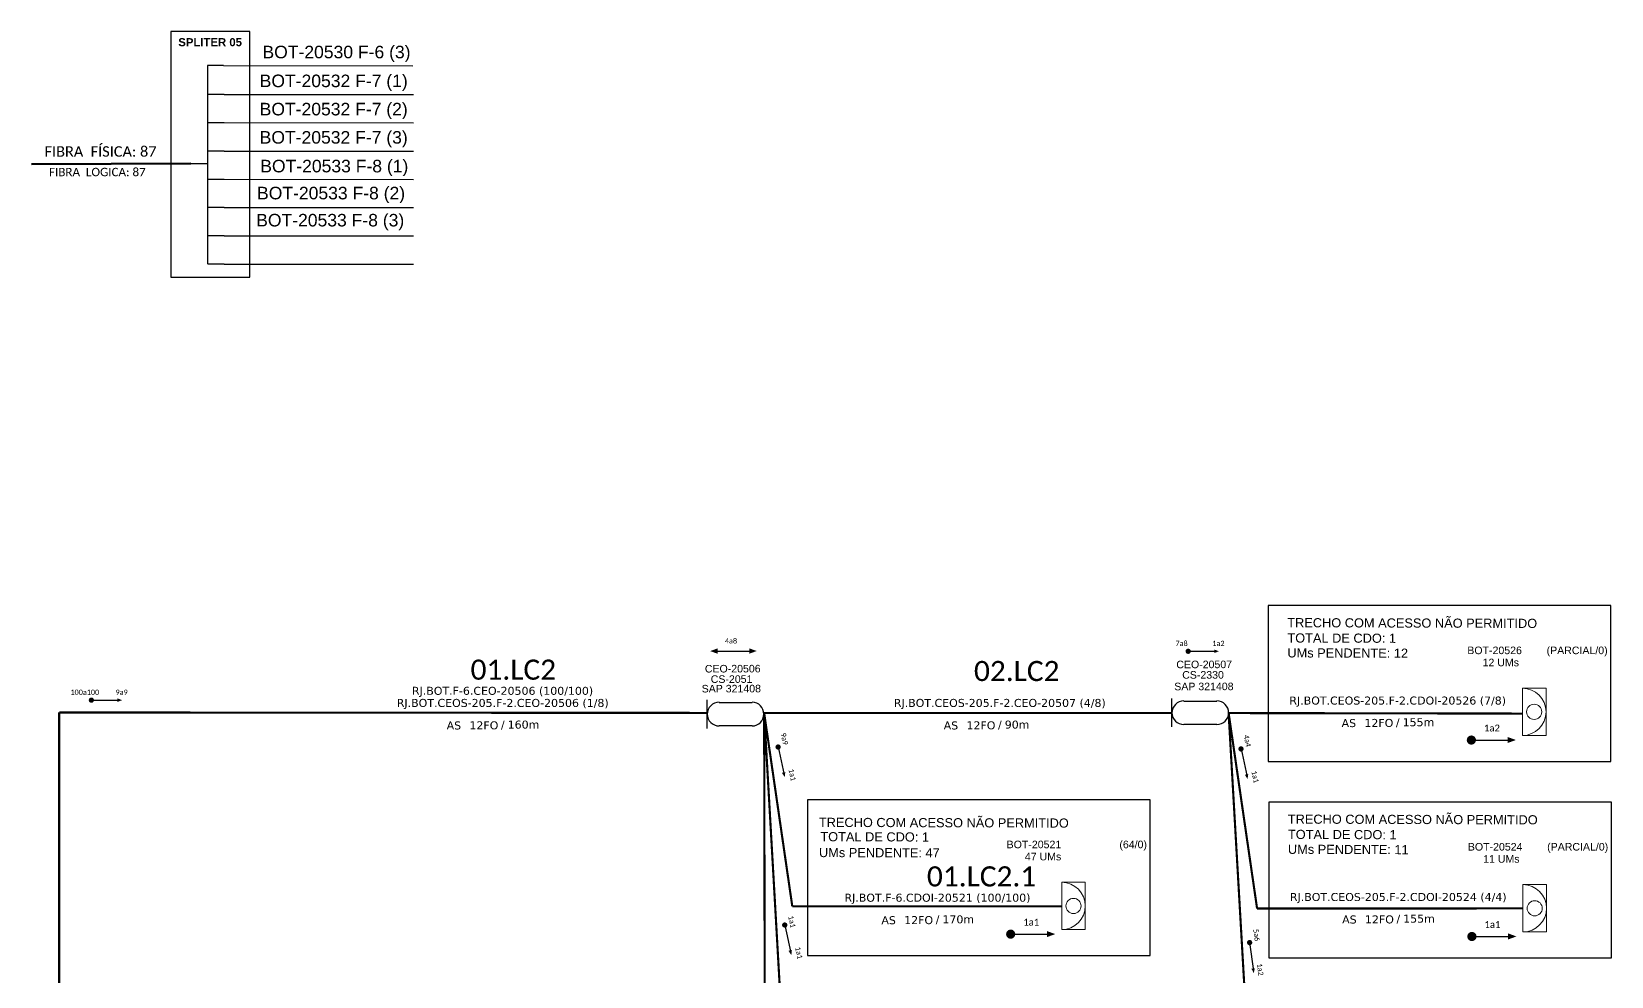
# Model space of a CAD drawing. Header units: millimetres. Extents: x 4089310 to 4461670, y -135350 to 284039.
# Drawn here: x 4304479 to 4461523, y 148768 to 242699 of the extents above; entities that cross this region are included whole.
import ezdxf
from ezdxf.enums import TextEntityAlignment as Align

# ---------------------------------------------------------------- set-up
doc = ezdxf.new("R2010")
doc.units = ezdxf.units.MM
for name, color, linetype, lineweight in [("20.0-LEGENDA DOS CDO'S", 1, 'Continuous', 0), ('20.1-CDO_INTERIOR', 1, 'Continuous', 0), ('20.2-CDO_POSTE', 1, 'Continuous', 5), ('40.1-ETIQUETAS', 1, 'Continuous', 20)]:
    doc.layers.add(name, color=color, linetype=linetype, lineweight=lineweight)
for name, color, linetype in [('20.4-CEOS', 1, 'Continuous'), ('CAP a instalar', 1, 'Continuous'), ('SETA', 7, 'Continuous')]:
    doc.layers.add(name, color=color, linetype=linetype)
doc.styles.add('ARIAL', font='arial.ttf')
doc.styles.add('siredit', font='verdana.ttf')
doc.styles.get("Standard").update_dxf_attribs({"font": 'arial.ttf'})
doc.linetypes.add('FENCELINE1', pattern='A,0.25,-0.1,[133,ltypeshp.shx,S=0.1,R=0,X=-0.1,Y=0],-0.1,1', length=1.45)

# ---------------------------------------------------------------- blocks, each defined once
blk = doc.blocks.new('CDOE-TEXTO PADRÃO')
at = {"layer": "20.0-LEGENDA DOS CDO'S", "color": 0, "style": 'ARIAL'}
for tag, p in [('CDO_N', (0.49, 7.39)), ('CORDOALHA', (0.5, 4.33)), ('SAP', (0.51, 1.67)), ('SPLITER_1', (0.59, -0.91)), ('SPLITER_2', (0.6, -3.55)), ('(XX-XX_F)S', (0.54, -8.29)), ('(XX-XX_L)S', (0.55, -10.83)), ('UMS', (0.55, -13.15))]:
    blk.add_attdef(tag, p, '', height=1.7, rotation=0.118, dxfattribs=at)
blk.add_attdef('FIBRAS_UTILIZADAS', text='', height=1.7, rotation=0.118, dxfattribs=at).set_placement((19.77, 7.43), align=Align.CENTER)
blk = doc.blocks.new('CEO')
at = {"layer": '20.4-CEOS'}
for p, q in [((-6.19, -0.53), (-6.19, 5.68)), ((-3.61, 5.15), (3.61, 5.15)), ((3.61, 0), (-3.61, 0))]:
    blk.add_line(p, q, dxfattribs=at)
for centre, start, end in [((-3.61, 2.58), 90, 270), ((3.61, 2.58), 270, 90)]:
    blk.add_arc(centre, 2.58, start, end, dxfattribs=at)
blk = doc.blocks.new('ETIQUETA_RS5F')
at = {"layer": '40.1-ETIQUETAS', "color": 0, "style": 'siredit'}
blk.add_text('/', height=1.5, dxfattribs=at).set_placement((1.55, -1.95), align=Align.MIDDLE_RIGHT)
for tag, p in [('ETIQUETA_R_PRIMARIA', (1.18, 4.1)), ('ETIQUETA_R_SECUNDARIA', (1.18, 2.1)), ('F_ATIVAS/F_MORTAS', (1.11, -4.24))]:
    blk.add_attdef(tag, text='', height=1.5, dxfattribs=at).set_placement(p, align=Align.MIDDLE_CENTER)
for tag, p in [('TIPO_CABO', (-6.62, -2.12)), ('CAP_CABO', (0.37, -2.09))]:
    blk.add_attdef(tag, text='', height=1.5, dxfattribs=at).set_placement(p, align=Align.MIDDLE_RIGHT)
blk.add_attdef('METROS', text='', height=1.5, dxfattribs=at).set_placement((2.11, -1.95), align=Align.MIDDLE_LEFT)
for tag, p in [('FUSÃO_1', (0.82, -8.39)), ('FUSÃO_2', (0.82, -10.6)), ('FUSÃO_3', (0.82, -12.93)), ('FUSÃO_4', (0.82, -15.14)), ('FUSÃO_5', (0.82, -17.16))]:
    blk.add_attdef(tag, text='', height=1.5, dxfattribs=at).set_placement(p, align=Align.CENTER)
blk = doc.blocks.new('CDOI_INT')
at = {"layer": '20.1-CDO_INTERIOR', "color": 0, "lineweight": 18}
blk.add_lwpolyline([(4.25, -4.25), (4.25, 4.25), (0, 4.25), (0, -4.25)], close=True, dxfattribs=at)
blk.add_circle((2.12, 0), 1.36, dxfattribs=at)
blk.add_arc((0, 0), 4.25, 270, 90, dxfattribs=at)
at = {"layer": "20.0-LEGENDA DOS CDO'S", "color": 0, "style": 'ARIAL'}
for tag, p in [('CDO_N', (-0.08, 10.38)), ('SPLITER_1', (21.18, 10.38)), ('SURVEY', (-0.08, 8.2)), ('SPLITER_2', (21.19, 8.68)), ('SAP', (-0.08, 6.23)), ('1:XX', (5.94, -2.22)), ('UMS', (5.94, -4.24))]:
    blk.add_attdef(tag, p, '', height=1.36, dxfattribs=at)
blk.add_attdef('FIBRAS_UTILIZADAS', text='', height=1.36, dxfattribs=at).set_placement((15.34, 10.38), align=Align.CENTER)

msp = doc.modelspace()

# ---------------------------------------------------------------- linework, layer by layer
at = {"color": 7, "linetype": 'Continuous'}
for p, q in [((4321955, 239314), (4321955, 219566)), ((4323555, 239314), (4321955, 239314)), ((4323635, 236456), (4322036, 236456)), ((4323635, 233641), (4322036, 233641)), ((4320296, 229570), (4321948, 229570)), ((4323635, 230812), (4322036, 230812)), ((4323635, 228010), (4322036, 228010)), ((4323635, 225206), (4322036, 225206)), ((4323635, 222392), (4322036, 222392)), ((4323635, 219583), (4322036, 219583))]:
    msp.add_line(p, q, dxfattribs=at)
at = {"color": 10, "linetype": 'Continuous'}
for p, q in [((4323555, 239314), (4342367, 239308)), ((4323635, 236456), (4342448, 236451)), ((4323635, 233647), (4342448, 233641)), ((4323635, 230818), (4342448, 230812)), ((4323635, 228016), (4342448, 228010)), ((4323635, 225212), (4342448, 225206)), ((4323635, 222398), (4342448, 222392)), ((4323635, 219583), (4342447, 219578))]:
    msp.add_line(p, q, dxfattribs=at)
at = {"color": 1, "linetype": 'Continuous', "lineweight": 60}
msp.add_line((4320296, 229570), (4304479, 229520), dxfattribs=at)
at = {"color": 7}
msp.add_lwpolyline([(4318332, 218301), (4326189, 218301), (4326189, 242699), (4318332, 242699)], close=True, dxfattribs=at)
at = {"color": 3}
for points in [[(4427419, 170143), (4461468, 170143), (4461468, 185630), (4427419, 185630)], [(4427419, 170143), (4461468, 170143), (4461468, 185630), (4427419, 185630)], [(4381624, 150846), (4415674, 150846), (4415674, 166333), (4381624, 166333)], [(4427474, 150614), (4461523, 150614), (4461523, 166101), (4427474, 166101)], [(4427474, 150614), (4461523, 150614), (4461523, 166101), (4427474, 166101)]]:
    msp.add_lwpolyline(points, close=True, dxfattribs=at)
at = {"color": 7}
msp.add_lwpolyline([(4372664, 181114), (4375829, 181114)], dxfattribs=at)
at = {"color": 7, "const_width": 260}
for points in [[(4419321, 181088, 1), (4419581, 181090, 1)], [(4310294, 176230, 1), (4310554, 176232, 1)], [(4378658, 171701, 1), (4378715, 171448, 1)], [(4424674, 171509, 1), (4424731, 171255, 1)], [(4379316, 154004, 1), (4379372, 153750, 1)], [(4425543, 152256, 1), (4425579, 151998, 1)]]:
    msp.add_lwpolyline(points, format="xyb", close=True, dxfattribs=at)
at = {"const_width": 455}
for points in [[(4447376, 172265, 1), (4447830, 172265, 1)], [(4447376, 172265, 1), (4447830, 172265, 1)], [(4401581, 152968, 1), (4402036, 152968, 1)], [(4447431, 152736, 1), (4447885, 152736, 1)], [(4447431, 152736, 1), (4447885, 152736, 1)]]:
    msp.add_lwpolyline(points, format="xyb", close=True, dxfattribs=at)
at = {"layer": 'CAP a instalar', "ltscale": 5.3, "const_width": 212}
for points in [[(4307225, 175007), (4371652, 174964)], [(4307225, 139691), (4307225, 175007)], [(4377269, 174960), (4417842, 174960)], [(4377300, 174960), (4380099, 155727)], [(4380099, 155727), (4406879, 155729)]]:
    msp.add_lwpolyline(points, dxfattribs=at)
at = {"layer": 'CAP a instalar', "linetype": 'FENCELINE1', "ltscale": 5.3, "const_width": 212}
for points in [[(4377269, 174960), (4377300, 174960)], [(4377280, 174960), (4377300, 174960)], [(4380099, 155727), (4406879, 155729)]]:
    msp.add_lwpolyline(points, dxfattribs=at)
at = {"layer": 'CAP a instalar', "color": 8, "ltscale": 5.3, "const_width": 212}
for points in [[(4377300, 174960), (4379454, 137172)], [(4377300, 174960), (4377410, 120133)], [(4423471, 174949), (4425657, 136960)], [(4423471, 174949), (4452673, 174897)], [(4423473, 174949), (4426302, 155515)], [(4426302, 155515), (4452728, 155528)]]:
    msp.add_lwpolyline(points, dxfattribs=at)
at = {"layer": 'SETA', "color": 7}
for points in [[(4419451, 181089), (4422288, 181089)], [(4310424, 176231), (4313261, 176231)], [(4378687, 171575), (4379290, 168803)], [(4424703, 171382), (4425306, 168610)], [(4379344, 153877), (4379947, 151105)], [(4425561, 152127), (4425938, 149315)]]:
    msp.add_lwpolyline(points, dxfattribs=at)
at = {"layer": 'SETA'}
for points in [[(4447603, 172265), (4451512, 172265)], [(4447603, 172265), (4451512, 172265)], [(4401809, 152968), (4405718, 152968)], [(4447658, 152736), (4451567, 152736)], [(4447658, 152736), (4451567, 152736)]]:
    msp.add_lwpolyline(points, dxfattribs=at)
at = {"layer": 'SETA', "color": 7}
for points in [[(4372666, 180850), (4371938, 181110), (4372663, 181378)], [(4375828, 181378), (4376556, 181118), (4375830, 180850)], [(4422039, 181262), (4422516, 181092), (4422041, 180916)], [(4313012, 176404), (4313489, 176234), (4313014, 176058)], [(4379406, 169083), (4379341, 168580), (4379068, 169007)], [(4425422, 168890), (4425357, 168388), (4425084, 168815)], [(4380064, 151385), (4379998, 150882), (4379725, 151310)], [(4426077, 149585), (4425971, 149089), (4425734, 149537)]]:
    msp.add_solid(points, dxfattribs=at)
at = {"layer": 'SETA'}
for points in [[(4451198, 172574), (4452032, 172271), (4451198, 171968)], [(4451198, 172574), (4452032, 172271), (4451198, 171968)], [(4405404, 153277), (4406237, 152974), (4405404, 152671)], [(4451253, 153045), (4452087, 152742), (4451253, 152439)], [(4451253, 153045), (4452087, 152742), (4451253, 152439)]]:
    msp.add_solid(points, dxfattribs=at)

# ---------------------------------------------------------------- block references
at = {"color": 2, "xscale": 454.7098261573845, "yscale": 454.7098261573845, "zscale": 454.7098261573845}
for p in [(4374460, 173671), (4420657, 173806)]:
    msp.add_blockref('CEO', p, dxfattribs=at)
at = {"layer": '20.2-CDO_POSTE'}
ref = msp.add_blockref('CDOE-TEXTO PADRÃO', (4371357, 176768), dxfattribs=dict(at, xscale=441.977952325913, yscale=441.977952325913, zscale=441.977952325913))
ref.add_attrib('CDO_N', 'CEO-20506', (4371407, 178981), dxfattribs={"layer": "20.0-LEGENDA DOS CDO'S", "color": 0, "height": 751.3, "rotation": 0.11799, "style": 'ARIAL'})
ref = msp.add_blockref('CDOE-TEXTO PADRÃO', (4418224, 177190), dxfattribs=dict(at, xscale=441.977952325913, yscale=441.977952325913, zscale=441.977952325913))
ref.add_attrib('CDO_N', 'CEO-20507', (4418273, 179403), dxfattribs={"layer": "20.0-LEGENDA DOS CDO'S", "color": 0, "height": 751.3, "rotation": 0.11799, "style": 'ARIAL'})
ref = msp.add_blockref('CDOE-TEXTO PADRÃO', (4418810, 176153), dxfattribs=dict(at, xscale=441.977952325913, yscale=441.977952325913, zscale=441.977952325913))
ref.add_attrib('CDO_N', 'CS-2330', (4418860, 178366), dxfattribs={"layer": "20.0-LEGENDA DOS CDO'S", "color": 0, "height": 751.3, "rotation": 0.11799, "style": 'ARIAL'})
ref = msp.add_blockref('CDOE-TEXTO PADRÃO', (4371042, 174784), dxfattribs=dict(at, xscale=441.977952325913, yscale=441.977952325913, zscale=441.977952325913))
ref.add_attrib('CDO_N', 'SAP 321408', (4371091, 176997), dxfattribs={"layer": "20.0-LEGENDA DOS CDO'S", "color": 0, "height": 751.3, "rotation": 0.11799, "style": 'ARIAL'})
ref = msp.add_blockref('CDOE-TEXTO PADRÃO', (4371944, 175732), dxfattribs=dict(at, xscale=441.977952325913, yscale=441.977952325913, zscale=441.977952325913))
ref.add_attrib('CDO_N', 'CS-2051', (4371993, 177945), dxfattribs={"layer": "20.0-LEGENDA DOS CDO'S", "color": 0, "height": 751.3, "rotation": 0.11799, "style": 'ARIAL'})
ref = msp.add_blockref('CDOE-TEXTO PADRÃO', (4418020, 175000), dxfattribs=dict(at, xscale=441.977952325913, yscale=441.977952325913, zscale=441.977952325913))
ref.add_attrib('CDO_N', 'SAP 321408', (4418070, 177213), dxfattribs={"layer": "20.0-LEGENDA DOS CDO'S", "color": 0, "height": 751.3, "rotation": 0.11799, "style": 'ARIAL'})
at = {"layer": '40.1-ETIQUETAS'}
ref = msp.add_blockref('ETIQUETA_RS5F', (4350685, 174840), dxfattribs=dict(at, xscale=530.3735344088082, yscale=530.3735344088082, zscale=530.3735344088082))
ref.add_attrib('ETIQUETA_R_PRIMARIA', 'RJ.BOT.F-6.CEO-20506 (100/100)', dxfattribs={"color": 0, "height": 795.56, "style": 'siredit'}).set_placement((4351294, 177161), align=Align.MIDDLE_CENTER)
ref.add_attrib('ETIQUETA_R_SECUNDARIA', 'RJ.BOT.CEOS-205.F-2.CEO-20506 (1/8)', dxfattribs={"color": 0, "height": 795.56, "style": 'siredit'}).set_placement((4351313, 175956), align=Align.MIDDLE_CENTER)
ref.add_attrib('TIPO_CABO', 'AS', dxfattribs={"color": 0, "height": 795.6, "style": 'siredit'}).set_placement((4347177, 173718), align=Align.MIDDLE_RIGHT)
ref.add_attrib('CAP_CABO', '12FO', dxfattribs={"color": 0, "height": 795.6, "style": 'siredit'}).set_placement((4350880, 173730), align=Align.MIDDLE_RIGHT)
ref.add_attrib('METROS', '160m', dxfattribs={"color": 0, "height": 795.6, "style": 'siredit'}).set_placement((4351805, 173803), align=Align.MIDDLE_LEFT)
ref = msp.add_blockref('ETIQUETA_RS5F', (4400096, 174840), dxfattribs=dict(at, xscale=530.3735344088082, yscale=530.3735344088082, zscale=530.3735344088082))
ref.add_attrib('ETIQUETA_R_SECUNDARIA', 'RJ.BOT.CEOS-205.F-2.CEO-20507 (4/8)', dxfattribs={"color": 0, "height": 795.56, "style": 'siredit'}).set_placement((4400723, 175956), align=Align.MIDDLE_CENTER)
ref.add_attrib('TIPO_CABO', 'AS', dxfattribs={"color": 0, "height": 795.6, "style": 'siredit'}).set_placement((4396587, 173718), align=Align.MIDDLE_RIGHT)
ref.add_attrib('CAP_CABO', '12FO', dxfattribs={"color": 0, "height": 795.6, "style": 'siredit'}).set_placement((4400290, 173730), align=Align.MIDDLE_RIGHT)
ref.add_attrib('METROS', '90m', dxfattribs={"color": 0, "height": 795.6, "style": 'siredit'}).set_placement((4401216, 173803), align=Align.MIDDLE_LEFT)
at = {"layer": 'CAP a instalar', "color": 8, "linetype": 'FENCELINE1', "ltscale": 5.3}
ref = msp.add_blockref('CDOI_INT', (4452673, 175069), dxfattribs=dict(at, xscale=552.6617140090682, yscale=552.6617140090682, zscale=552.6617140090682))
ref.add_attrib('CDO_N', 'BOT-20526', dxfattribs={"layer": "20.0-LEGENDA DOS CDO'S", "color": 0, "height": 751.8, "style": 'ARIAL'}).set_placement((4452627, 180806), align=Align.RIGHT)
ref.add_attrib('FIBRAS_UTILIZADAS', '(PARCIAL/0)', dxfattribs={"layer": "20.0-LEGENDA DOS CDO'S", "color": 0, "height": 751.77, "style": 'ARIAL'}).set_placement((4461151, 180806), align=Align.RIGHT)
ref.add_attrib('SURVEY', '12 UMs ', dxfattribs={"layer": "20.0-LEGENDA DOS CDO'S", "color": 0, "height": 751.8, "style": 'ARIAL'}).set_placement((4452630, 179601), align=Align.RIGHT)
ref = msp.add_blockref('ETIQUETA_RS5F', (4439650, 175076), dxfattribs=dict(at, xscale=530.3735344053503, yscale=530.3735344053503, zscale=530.3735344053503))
ref.add_attrib('ETIQUETA_R_SECUNDARIA', 'RJ.BOT.CEOS-205.F-2.CDOI-20526 (7/8)', dxfattribs={"layer": '40.1-ETIQUETAS', "color": 0, "height": 795.56, "style": 'siredit'}).set_placement((4440278, 176192), align=Align.MIDDLE_CENTER)
ref.add_attrib('TIPO_CABO', 'AS', dxfattribs={"layer": '40.1-ETIQUETAS', "color": 0, "height": 795.6, "style": 'siredit'}).set_placement((4436142, 173954), align=Align.MIDDLE_RIGHT)
ref.add_attrib('CAP_CABO', '12FO', dxfattribs={"layer": '40.1-ETIQUETAS', "color": 0, "height": 795.6, "style": 'siredit'}).set_placement((4439845, 173966), align=Align.MIDDLE_RIGHT)
ref.add_attrib('METROS', '155m ', dxfattribs={"layer": '40.1-ETIQUETAS', "color": 0, "height": 795.6, "style": 'siredit'}).set_placement((4440770, 174040), align=Align.MIDDLE_LEFT)
at = {"layer": 'CAP a instalar', "linetype": 'FENCELINE1', "ltscale": 5.3}
ref = msp.add_blockref('CDOI_INT', (4406879, 155773), dxfattribs=dict(at, xscale=552.6617140131019, yscale=552.6617140131019, zscale=552.6617140131019))
ref.add_attrib('CDO_N', 'BOT-20521', dxfattribs={"layer": "20.0-LEGENDA DOS CDO'S", "color": 0, "height": 751.8, "style": 'ARIAL'}).set_placement((4406833, 161510), align=Align.RIGHT)
ref.add_attrib('FIBRAS_UTILIZADAS', '(64/0)', dxfattribs={"layer": "20.0-LEGENDA DOS CDO'S", "color": 0, "height": 751.8, "style": 'ARIAL'}).set_placement((4415356, 161510), align=Align.RIGHT)
ref.add_attrib('SURVEY', '47 UMs', dxfattribs={"layer": "20.0-LEGENDA DOS CDO'S", "color": 0, "height": 751.8, "style": 'ARIAL'}).set_placement((4406836, 160305), align=Align.RIGHT)
at = {"layer": 'CAP a instalar', "color": 8, "linetype": 'FENCELINE1', "ltscale": 5.3}
ref = msp.add_blockref('CDOI_INT', (4452728, 155541), dxfattribs=dict(at, xscale=552.6617140090682, yscale=552.6617140090682, zscale=552.6617140090682))
ref.add_attrib('CDO_N', 'BOT-20524', dxfattribs={"layer": "20.0-LEGENDA DOS CDO'S", "color": 0, "height": 751.8, "style": 'ARIAL'}).set_placement((4452682, 161278), align=Align.RIGHT)
ref.add_attrib('FIBRAS_UTILIZADAS', '(PARCIAL/0)', dxfattribs={"layer": "20.0-LEGENDA DOS CDO'S", "color": 0, "height": 751.77, "style": 'ARIAL'}).set_placement((4461206, 161278), align=Align.RIGHT)
ref.add_attrib('SURVEY', '11 UMs ', dxfattribs={"layer": "20.0-LEGENDA DOS CDO'S", "color": 0, "height": 751.8, "style": 'ARIAL'}).set_placement((4452685, 160072), align=Align.RIGHT)
ref = msp.add_blockref('ETIQUETA_RS5F', (4439705, 155547), dxfattribs=dict(at, xscale=530.3735344053503, yscale=530.3735344053503, zscale=530.3735344053503))
ref.add_attrib('ETIQUETA_R_SECUNDARIA', 'RJ.BOT.CEOS-205.F-2.CDOI-20524 (4/4)', dxfattribs={"layer": '40.1-ETIQUETAS', "color": 0, "height": 795.56, "style": 'siredit'}).set_placement((4440333, 156664), align=Align.MIDDLE_CENTER)
ref.add_attrib('TIPO_CABO', 'AS', dxfattribs={"layer": '40.1-ETIQUETAS', "color": 0, "height": 795.6, "style": 'siredit'}).set_placement((4436197, 154426), align=Align.MIDDLE_RIGHT)
ref.add_attrib('CAP_CABO', '12FO', dxfattribs={"layer": '40.1-ETIQUETAS', "color": 0, "height": 795.6, "style": 'siredit'}).set_placement((4439900, 154437), align=Align.MIDDLE_RIGHT)
ref.add_attrib('METROS', '155m ', dxfattribs={"layer": '40.1-ETIQUETAS', "color": 0, "height": 795.6, "style": 'siredit'}).set_placement((4440825, 154511), align=Align.MIDDLE_LEFT)
at = {"layer": 'CAP a instalar', "color": 1, "linetype": 'FENCELINE1', "ltscale": 5.3}
ref = msp.add_blockref('ETIQUETA_RS5F', (4393900, 155477), dxfattribs=dict(at, xscale=530.3735344092214, yscale=530.3735344092214, zscale=530.3735344092214))
ref.add_attrib('ETIQUETA_R_SECUNDARIA', 'RJ.BOT.F-6.CDOI-20521 (100/100)', dxfattribs={"layer": '40.1-ETIQUETAS', "color": 0, "height": 795.56, "style": 'siredit'}).set_placement((4394528, 156593), align=Align.MIDDLE_CENTER)
ref.add_attrib('TIPO_CABO', 'AS', dxfattribs={"layer": '40.1-ETIQUETAS', "color": 0, "height": 795.6, "style": 'siredit'}).set_placement((4390392, 154355), align=Align.MIDDLE_RIGHT)
ref.add_attrib('CAP_CABO', '12FO', dxfattribs={"layer": '40.1-ETIQUETAS', "color": 0, "height": 795.6, "style": 'siredit'}).set_placement((4394095, 154367), align=Align.MIDDLE_RIGHT)
ref.add_attrib('METROS', '170m', dxfattribs={"layer": '40.1-ETIQUETAS', "color": 0, "height": 795.6, "style": 'siredit'}).set_placement((4395021, 154441), align=Align.MIDDLE_LEFT)

# ---------------------------------------------------------------- texts
at = {"color": 3, "style": 'ARIAL'}
for s, p in [('TRECHO COM ACESSO NÃO PERMITIDO', (4429299, 183482)), ('TOTAL DE CDO: 1', (4429314, 181962)), ('UMs PENDENTE: 12', (4429310, 180481)), ('TRECHO COM ACESSO NÃO PERMITIDO', (4429354, 163954)), ('TRECHO COM ACESSO NÃO PERMITIDO', (4382739, 163631)), ('TOTAL DE CDO: 1', (4429369, 162433)), ('TOTAL DE CDO: 1', (4382887, 162206)), ('UMs PENDENTE: 11', (4429365, 160953)), ('UMs PENDENTE: 47', (4382749, 160630))]:
    msp.add_text(s, height=909.42, rotation=359.83137, dxfattribs=at).set_placement(p)
at = {"attachment_point": 5}
for s, insert, char_height, width in [('{\\fArial|b1|i0|c0|p34;\\C10;SPLITER 05}', (4322225, 241640), 807.24, 7857.39), ('\\C7;\\fArial|b0|i0|;\\H1.0273588255048;01 ', (4324166, 239833), 807.24, 1618.87), ('\\C7;\\fArial|b0|i0|;\\H1.0273588255048;02 ', (4324142, 237104), 807.24, 1708.9), ('\\C7;\\fArial|b0|i0|;\\H1.0273588255048;03 ', (4324142, 234354), 807.24, 1571.48), ('{\\fCalibri|b0|i0|c0|p34;\\C7;FIBRA  FÍSICA: 87}', (4311331, 230774), 1039.44, 15714.77), ('\\C7;\\fArial|b0|i0|;\\H1.0273588255048;04 ', (4324073, 231561), 807.24, 1708.9), ('\\C7;\\fArial|b0|i0|;\\H1.0273588255048;1', (4320220, 230401), 807.24, 799.57), ('{\\fCalibri|b0|i0|c0|p34;\\C7;FIBRA  LOGICA: 87}', (4311017, 228731), 831.6, 15714.77), ('\\C7;\\fArial|b0|i0|;\\H1.0273588255048;05 ', (4324014, 228645), 807.24, 2101.77), ('\\C7;\\fArial|b0|i0|;\\H1.0273588255048;06 ', (4324073, 225854), 807.24, 1708.9), ('\\C7;\\fArial|b0|i0|;\\H1.0273588255048;07 ', (4324073, 222961), 807.24, 1708.9), ('\\C7;\\fArial|b0|i0|;\\H1.0273588255048;08 ', (4324073, 220211), 807.24, 1708.9), ('{\\fCalibri|b0|i0|c0|p34;\\C7;1a2}', (4449647, 173459), 682.06, 11530.89), ('{\\fCalibri|b0|i0|c0|p34;\\C7;1a1}', (4403853, 154162), 682.06, 11530.89), ('{\\fCalibri|b0|i0|c0|p34;\\C7;1a1}', (4449702, 153930), 682.06, 11530.89)]:
    msp.add_mtext(s, dxfattribs=dict(at, insert=insert, char_height=char_height, width=width))
at = {"char_height": 1247.34, "width": 22158.85, "attachment_point": 4, "line_spacing_factor": 1.35, "style": 'ARIAL'}
for s, insert in [('BOT-20530 F-6 (3)', (4327429, 240480)), ('BOT-20532 F-7 (1)\\PBOT-20532 F-7 (2)\\PBOT-20532 F-7 (3)', (4327152, 234805)), ('BOT-20533 F-8 (1)', (4327210, 229141)), ('BOT-20533 F-8 (2)', (4326890, 226457)), ('BOT-20533 F-8 (3)', (4326804, 223764))]:
    msp.add_mtext(s, dxfattribs=dict(at, insert=insert))
at = {"insert": (4323635, 236456), "char_height": 90.94, "attachment_point": 1}
msp.add_mtext('RE-4313 F-1 (18)', dxfattribs=at)
at = {"color": 5, "char_height": 520, "width": 38387.37, "attachment_point": 5}
for s, insert, rotation in [('{\\fCalibri|b0|i0|c0|p34;\\C256;4a8}', (4374005, 182126), 359.91656), ('{\\fCalibri|b0|i0|c0|p34;\\C256;7a8}', (4418796, 181873), 359.91656), ('{\\fCalibri|b0|i0|c0|p34;\\C256;1a2}', (4422460, 181873), 359.91656), ('{\\fCalibri|b0|i0|c0|p34;\\C256;100a100}', (4309769, 177015), 359.91656), ('{\\fCalibri|b0|i0|c0|p34;\\C256;9a9}', (4313433, 177015), 359.91656), ('{\\fCalibri|b0|i0|c0|p34;\\C256;9a9}', (4379313, 172382), 282.1896), ('{\\fCalibri|b0|i0|c0|p34;\\C256;4a4}', (4425329, 172189), 282.1896), ('{\\fCalibri|b0|i0|c0|p34;\\C256;1a1}', (4380092, 168801), 282.1896), ('{\\fCalibri|b0|i0|c0|p34;\\C256;1a1}', (4426108, 168609), 282.1896), ('{\\fCalibri|b0|i0|c0|p34;\\C256;1a1}', (4380060, 154204), 282.1896), ('{\\fCalibri|b0|i0|c0|p34;\\C256;5a6}', (4426251, 152881), 277.55222), ('{\\fCalibri|b0|i0|c0|p34;\\C256;1a1}', (4380750, 151104), 282.1896), ('{\\fCalibri|b0|i0|c0|p34;\\C256;1a2}', (4426613, 149445), 277.55222)]:
    msp.add_mtext(s, dxfattribs=dict(at, insert=insert, rotation=rotation))
at = {"color": 3, "char_height": 2000, "width": 179459.46, "attachment_point": 5}
for s, insert in [('\\fCalibri|b0|i0|c0|p34;01.LC2', (4352366, 179253)), ('\\fCalibri|b0|i0|c0|p34;02.LC2', (4402410, 179118)), ('{\\fCalibri|b0|i0|c0|p34;01.LC2.1}', (4398914, 158700))]:
    msp.add_mtext(s, dxfattribs=dict(at, insert=insert))

doc.saveas('drawing.dxf')
